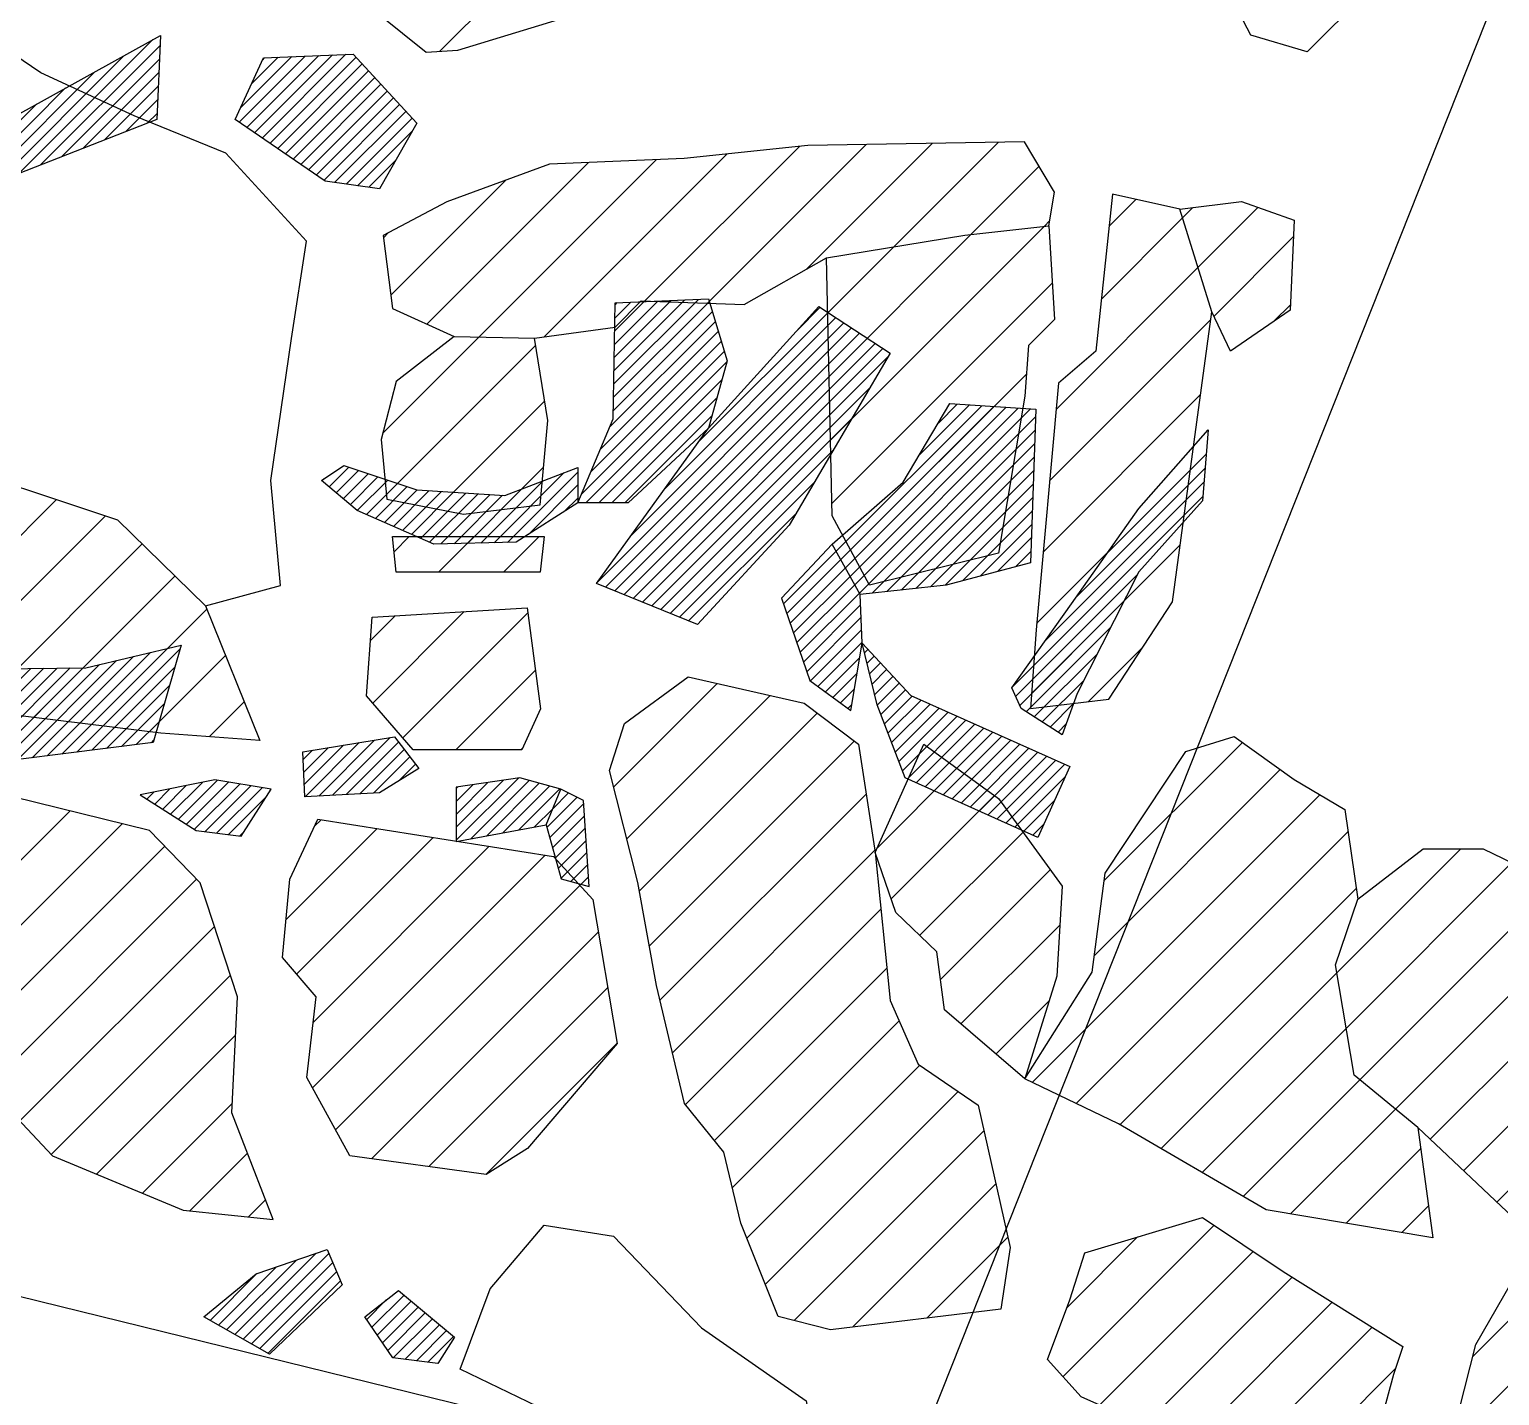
# Model space of a CAD drawing. Header units: metres. Extents: x -8.54 to -4.9, y -14.63 to -11.99.
# Drawn here: x -7.5676 to -7.1674, y -13.7438 to -13.3719 of the extents above; entities that cross this region are included whole.
import ezdxf

# ---------------------------------------------------------------- set-up
doc = ezdxf.new("R2010")
doc.units = ezdxf.units.M
doc.header["$LTSCALE"] = 25
doc.header["$MEASUREMENT"] = 0
doc.linetypes.add('STRICHPUNKTX2', pattern=[2, 1, -0.5, 0, -0.5])
doc.layers.get('0').update_dxf_attribs({"linetype": 'CONTINUOUS'})
for name, color, linetype in [('FEUER', 1, 'CONTINUOUS'), ('GRABUNGSGRENZE', 3, 'STRICHPUNKTX2'), ('KNOCHEN', 2, 'CONTINUOUS'), ('KNOCHENSCHRAFF', 2, 'CONTINUOUS'), ('STEINE', 4, 'CONTINUOUS'), ('STEINESCHRAFF', 4, 'CONTINUOUS'), ('TPROFIL', 3, 'CONTINUOUS')]:
    doc.layers.add(name, color=color, linetype=linetype)

# ---------------------------------------------------------------- blocks, each defined once
blk = doc.blocks.new('*X12')
at = {"color": 0}
for p, q in [((-757.035, -1341.105), (-753.397, -1337.467)), ((-757.614, -1341.331), (-754.19, -1337.906)), ((-756.455, -1340.879), (-753.203, -1337.627)), ((-751.049, -1339.716), (-749.249, -1337.916)), ((-750.84, -1339.86), (-748.88, -1337.9)), ((-750.63, -1340.004), (-748.511, -1337.885)), ((-750.421, -1340.148), (-748.142, -1337.869)), ((-755.875, -1340.652), (-753.22, -1337.997)), ((-751.006, -1339.319), (-749.618, -1337.931)), ((-750.712, -1338.671), (-749.987, -1337.947)), ((-750.418, -1338.024), (-750.356, -1337.962)), ((-750.211, -1340.292), (-747.867, -1337.948)), ((-750.001, -1340.436), (-747.698, -1338.132)), ((-749.792, -1340.58), (-747.528, -1338.316)), ((-758.194, -1341.557), (-754.982, -1338.345)), ((-755.295, -1340.426), (-753.236, -1338.367)), ((-749.582, -1340.724), (-747.359, -1338.5)), ((-749.373, -1340.868), (-747.189, -1338.684)), ((-758.774, -1341.783), (-755.774, -1338.784)), ((-754.715, -1340.2), (-753.252, -1338.737)), ((-754.136, -1339.974), (-753.269, -1339.107)), ((-749.163, -1341.012), (-747.02, -1338.868)), ((-748.954, -1341.156), (-746.851, -1339.053)), ((-759.357, -1342.013), (-756.567, -1339.223)), ((-753.556, -1339.747), (-753.285, -1339.476)), ((-748.744, -1341.3), (-746.681, -1339.237)), ((-748.45, -1341.359), (-746.512, -1339.421)), ((-748.139, -1341.402), (-746.343, -1339.605)), ((-747.828, -1341.445), (-746.33, -1339.947)), ((-747.518, -1341.487), (-746.801, -1340.771)), ((-748.603, -1349.643), (-748.066, -1349.107)), ((-748.795, -1349.482), (-748.731, -1349.418)), ((-748.411, -1349.805), (-747.801, -1349.195)), ((-748.219, -1349.967), (-747.535, -1349.283)), ((-748.027, -1350.128), (-747.27, -1349.371)), ((-747.833, -1350.288), (-747.005, -1349.46)), ((-744.473, -1351.171), (-742.777, -1349.475)), ((-744.111, -1351.162), (-742.203, -1349.254)), ((-743.749, -1351.154), (-741.833, -1349.238)), ((-747.587, -1350.396), (-746.74, -1349.548)), ((-747.341, -1350.504), (-746.474, -1349.636)), ((-747.096, -1350.611), (-746.208, -1349.724)), ((-746.85, -1350.719), (-745.876, -1349.745)), ((-746.604, -1350.827), (-745.544, -1349.766)), ((-746.358, -1350.935), (-745.211, -1349.787)), ((-746.113, -1351.043), (-744.879, -1349.809)), ((-745.867, -1351.15), (-744.546, -1349.83)), ((-745.559, -1351.196), (-744.214, -1349.851)), ((-745.197, -1351.188), (-743.881, -1349.872)), ((-744.835, -1351.179), (-743.352, -1349.696)), ((-743.176, -1350.934), (-741.833, -1349.591)), ((-742.202, -1350.314), (-741.833, -1349.945)), ((-756.682, -1357.016), (-753.924, -1354.258)), ((-756.278, -1356.965), (-753.462, -1354.149)), ((-755.873, -1356.914), (-752.999, -1354.04)), ((-755.468, -1356.863), (-752.654, -1354.048)), ((-759.496, -1357.355), (-756.723, -1354.582)), ((-759.11, -1357.323), (-756.365, -1354.577)), ((-758.706, -1357.272), (-756.007, -1354.573)), ((-758.301, -1357.22), (-755.649, -1354.569)), ((-757.896, -1357.169), (-755.292, -1354.565)), ((-757.492, -1357.118), (-754.849, -1354.476)), ((-757.087, -1357.067), (-754.387, -1354.367)), ((-755.064, -1356.811), (-752.797, -1354.545)), ((-754.659, -1356.76), (-752.94, -1355.041)), ((-754.254, -1356.709), (-753.083, -1355.538)), ((-753.849, -1356.658), (-753.226, -1356.035)), ((-753.445, -1356.607), (-753.369, -1356.531)), ((-749.278, -1357.744), (-748.206, -1356.672)), ((-749.256, -1358.075), (-747.784, -1356.603)), ((-748.883, -1358.056), (-747.361, -1356.533)), ((-748.511, -1358.037), (-746.938, -1356.464)), ((-748.139, -1358.018), (-746.71, -1356.59)), ((-749.307, -1357.065), (-749.052, -1356.81)), ((-749.292, -1357.404), (-748.629, -1356.741)), ((-747.767, -1358), (-746.557, -1356.79)), ((-747.394, -1357.981), (-746.404, -1356.99)), ((-746.715, -1357.655), (-746.25, -1357.191)), ((-753.347, -1358.277), (-752.933, -1357.863)), ((-753.131, -1358.414), (-752.491, -1357.774)), ((-752.914, -1358.551), (-752.049, -1357.686)), ((-752.698, -1358.688), (-751.639, -1357.629)), ((-752.481, -1358.825), (-751.336, -1357.68)), ((-752.265, -1358.962), (-751.032, -1357.73)), ((-751.972, -1359.023), (-750.729, -1357.78)), ((-751.658, -1359.062), (-750.426, -1357.831)), ((-753.564, -1358.14), (-753.375, -1357.951)), ((-751.343, -1359.101), (-750.3, -1358.059)), ((-751.029, -1359.141), (-750.928, -1359.04))]:
    blk.add_line(p, q, dxfattribs=at)
blk = doc.blocks.new('*X20')
at = {"color": 0}
for p, q in [((-740.857, -1347.201), (-738.25, -1344.594)), ((-740.851, -1346.842), (-738.549, -1344.539)), ((-740.846, -1346.483), (-738.917, -1344.554)), ((-740.84, -1346.123), (-739.285, -1344.569)), ((-740.834, -1345.764), (-739.654, -1344.584)), ((-740.828, -1345.405), (-740.022, -1344.599)), ((-740.823, -1345.046), (-740.391, -1344.613)), ((-740.817, -1344.686), (-740.759, -1344.628)), ((-740.863, -1347.56), (-738.168, -1344.866)), ((-739.47, -1349.703), (-734.803, -1345.036)), ((-738.55, -1348.429), (-735.016, -1344.895)), ((-735.868, -1345.394), (-735.229, -1344.755)), ((-741.31, -1352.251), (-734.376, -1345.316)), ((-741.219, -1348.624), (-738.003, -1345.408)), ((-741.075, -1352.369), (-734.163, -1345.456)), ((-740.961, -1348.012), (-738.086, -1345.137)), ((-740.39, -1350.977), (-734.589, -1345.176)), ((-741.477, -1349.235), (-737.921, -1345.679)), ((-740.824, -1352.471), (-733.949, -1345.597)), ((-740.573, -1352.574), (-733.736, -1345.737)), ((-740.321, -1352.676), (-733.523, -1345.877)), ((-741.735, -1349.847), (-737.839, -1345.951)), ((-741.614, -1350.079), (-737.768, -1346.233)), ((-740.07, -1352.778), (-733.382, -1346.09)), ((-741.26, -1350.079), (-737.903, -1346.722)), ((-739.819, -1352.88), (-733.884, -1346.945)), ((-740.906, -1350.079), (-738.039, -1347.212)), ((-740.553, -1350.079), (-738.175, -1347.701)), ((-739.568, -1352.983), (-734.385, -1347.801)), ((-739.316, -1353.085), (-734.887, -1348.656)), ((-728.249, -1352.624), (-724.757, -1349.132)), ((-727.402, -1351.424), (-724.727, -1348.748)), ((-739.065, -1353.187), (-735.389, -1349.511)), ((-729.114, -1353.843), (-724.787, -1349.516)), ((-729.982, -1355.064), (-724.817, -1349.9)), ((-738.814, -1353.29), (-735.89, -1350.366)), ((-729.913, -1355.349), (-726.594, -1352.03)), ((-729.802, -1355.592), (-726.958, -1352.747)), ((-729.623, -1355.766), (-727.322, -1353.465)), ((-729.407, -1355.903), (-727.686, -1354.182)), ((-729.191, -1356.041), (-728.05, -1354.9)), ((-728.974, -1356.178), (-728.335, -1355.539)), ((-728.758, -1356.316), (-728.537, -1356.094)), ((-751.391, -1372.584), (-749.492, -1370.685)), ((-751.166, -1372.713), (-748.954, -1370.501)), ((-750.941, -1372.841), (-748.604, -1370.504)), ((-751.841, -1372.327), (-750.567, -1371.053)), ((-751.616, -1372.456), (-750.03, -1370.869)), ((-750.716, -1372.97), (-748.499, -1370.753)), ((-750.491, -1373.098), (-748.394, -1371.002)), ((-750.265, -1373.227), (-748.29, -1371.251)), ((-747.578, -1372.307), (-747.044, -1371.773)), ((-747.434, -1372.517), (-746.561, -1371.644)), ((-747.291, -1372.727), (-746.368, -1371.804)), ((-747.148, -1372.937), (-746.176, -1371.965)), ((-747.004, -1373.147), (-745.983, -1372.126)), ((-746.854, -1373.351), (-745.79, -1372.286)), ((-746.54, -1373.39), (-745.597, -1372.447)), ((-746.226, -1373.429), (-745.404, -1372.608)), ((-745.911, -1373.468), (-745.211, -1372.768))]:
    blk.add_line(p, q, dxfattribs=at)
blk = doc.blocks.new('*X21')
at = {"color": 0}
for p, q in [((-734.798, -1351.395), (-730.836, -1347.433)), ((-734.672, -1351.622), (-730.504, -1347.455)), ((-734.545, -1351.849), (-730.172, -1347.477)), ((-734.419, -1352.077), (-729.84, -1347.498)), ((-734.293, -1352.304), (-729.508, -1347.52)), ((-732.535, -1348.778), (-731.168, -1347.412)), ((-732.016, -1347.906), (-731.5, -1347.39)), ((-734.166, -1352.531), (-729.366, -1347.731)), ((-733.818, -1352.536), (-729.38, -1348.098)), ((-733.421, -1352.493), (-729.393, -1348.465)), ((-733.024, -1352.449), (-729.406, -1348.832)), ((-732.627, -1352.406), (-729.42, -1349.199)), ((-732.23, -1352.363), (-729.433, -1349.566)), ((-731.833, -1352.32), (-729.446, -1349.933)), ((-731.358, -1352.198), (-729.46, -1350.299)), ((-730.876, -1352.069), (-729.473, -1350.666)), ((-730.393, -1351.94), (-729.486, -1351.033)), ((-736.23, -1352.827), (-734.798, -1351.395)), ((-729.911, -1351.811), (-729.5, -1351.4)), ((-736.14, -1353.091), (-734.672, -1351.622)), ((-736.05, -1353.354), (-734.545, -1351.849)), ((-735.96, -1353.618), (-734.419, -1352.077)), ((-735.87, -1353.881), (-734.293, -1352.304)), ((-735.78, -1354.145), (-734.166, -1352.531)), ((-735.69, -1354.409), (-734.133, -1352.851)), ((-735.6, -1354.672), (-734.12, -1353.192)), ((-735.501, -1354.926), (-734.107, -1353.532)), ((-735.296, -1355.075), (-734.093, -1353.872)), ((-735.091, -1355.224), (-734.158, -1354.291)), ((-734.028, -1354.161), (-733.934, -1354.066)), ((-733.959, -1354.445), (-733.763, -1354.25)), ((-734.887, -1355.373), (-734.229, -1354.715)), ((-733.89, -1354.73), (-733.593, -1354.433)), ((-733.821, -1355.014), (-733.423, -1354.616)), ((-734.682, -1355.522), (-734.299, -1355.139)), ((-733.752, -1355.299), (-733.252, -1354.799)), ((-733.682, -1355.582), (-733.082, -1354.983)), ((-733.584, -1355.838), (-732.912, -1355.166)), ((-733.485, -1356.093), (-732.73, -1355.338)), ((-733.387, -1356.348), (-732.486, -1355.447)), ((-734.477, -1355.67), (-734.37, -1355.563)), ((-733.289, -1356.603), (-732.241, -1355.556)), ((-733.191, -1356.859), (-731.997, -1355.665)), ((-733.092, -1357.114), (-731.753, -1355.774)), ((-732.994, -1357.369), (-731.508, -1355.883)), ((-732.859, -1357.588), (-731.264, -1355.993)), ((-732.616, -1357.698), (-731.019, -1356.102)), ((-732.372, -1357.808), (-730.775, -1356.211)), ((-732.128, -1357.918), (-730.531, -1356.32)), ((-731.884, -1358.027), (-730.286, -1356.429)), ((-731.641, -1358.137), (-730.042, -1356.538)), ((-731.397, -1358.247), (-729.797, -1356.648)), ((-731.153, -1358.357), (-729.553, -1356.757)), ((-730.909, -1358.467), (-729.309, -1356.866)), ((-730.666, -1358.576), (-729.064, -1356.975)), ((-730.422, -1358.686), (-728.82, -1357.084)), ((-730.178, -1358.796), (-728.575, -1357.193)), ((-729.934, -1358.906), (-728.567, -1357.538)), ((-745.14, -1359.262), (-743.448, -1357.57)), ((-745.14, -1358.908), (-743.862, -1357.631)), ((-745.14, -1358.555), (-744.277, -1357.692)), ((-745.14, -1358.202), (-744.692, -1357.753)), ((-745.14, -1357.848), (-745.106, -1357.814)), ((-744.746, -1359.222), (-743.157, -1357.633)), ((-744.311, -1359.14), (-742.879, -1357.708)), ((-743.876, -1359.058), (-742.601, -1357.784)), ((-743.44, -1358.977), (-742.323, -1357.86)), ((-742.674, -1358.917), (-741.847, -1358.09)), ((-742.597, -1359.194), (-741.672, -1358.269)), ((-742.514, -1358.404), (-742.082, -1357.972)), ((-729.69, -1359.015), (-728.852, -1358.177)), ((-743.005, -1358.895), (-742.514, -1358.404)), ((-742.521, -1359.471), (-741.65, -1358.6)), ((-742.444, -1359.748), (-741.628, -1358.932)), ((-729.447, -1359.125), (-729.138, -1358.817)), ((-742.368, -1360.025), (-741.606, -1359.264)), ((-742.291, -1360.302), (-741.585, -1359.596)), ((-742.02, -1360.385), (-741.563, -1359.928)), ((-741.741, -1360.459), (-741.541, -1360.26))]:
    blk.add_line(p, q, dxfattribs=at)
blk = doc.blocks.new('*X31')
at = {"color": 0}
for p, q in [((-745.585, -1337.787), (-741.354, -1333.556)), ((-738.3, -1344.644), (-733.98, -1340.324)), ((-735.601, -1343.713), (-732.181, -1340.292)), ((-733.229, -1343.109), (-730.381, -1340.261)), ((-742.755, -1345.564), (-737.778, -1340.587)), ((-740.007, -1344.583), (-735.8, -1340.376)), ((-745.938, -1345.211), (-741.546, -1340.819)), ((-744.523, -1345.564), (-739.701, -1340.742)), ((-731.129, -1342.776), (-729.27, -1340.917)), ((-746.921, -1344.427), (-743.792, -1341.297)), ((-727.367, -1342.55), (-726.633, -1341.815)), ((-727.578, -1344.529), (-725.367, -1342.317)), ((-725.367, -1342.317), (-725.086, -1342.037)), ((-724.949, -1343.667), (-723.316, -1342.034)), ((-747.123, -1342.86), (-746.985, -1342.722)), ((-734.954, -1348.369), (-729.139, -1342.554)), ((-729.139, -1342.554), (-728.98, -1342.395)), ((-735.03, -1344.91), (-733.229, -1343.109)), ((-734.992, -1346.639), (-731.129, -1342.776)), ((-724.516, -1345.002), (-722.353, -1342.839)), ((-728.813, -1347.532), (-724.949, -1343.667)), ((-734.916, -1350.098), (-728.911, -1344.093)), ((-722.882, -1345.136), (-722.429, -1344.683)), ((-728.989, -1349.475), (-724.602, -1345.088)), ((-747.135, -1348.176), (-744.523, -1345.564)), ((-747.039, -1349.847), (-742.976, -1345.784)), ((-734.408, -1351.358), (-729.62, -1346.571)), ((-729.165, -1351.419), (-724.879, -1347.132)), ((-745.667, -1350.243), (-742.733, -1347.309)), ((-733.503, -1352.222), (-729.906, -1348.625)), ((-743.916, -1350.26), (-742.76, -1349.104)), ((-729.342, -1353.363), (-725.155, -1349.177)), ((-761.369, -1355.338), (-756.018, -1349.988)), ((-759.795, -1355.532), (-754.692, -1350.43)), ((-746.83, -1351.406), (-746.421, -1350.997)), ((-745.62, -1351.964), (-744.652, -1350.996)), ((-743.852, -1351.963), (-742.884, -1350.996)), ((-731.156, -1351.643), (-730.259, -1350.745)), ((-758.22, -1355.726), (-753.69, -1351.195)), ((-729.481, -1355.27), (-725.431, -1351.22)), ((-756.646, -1355.919), (-752.796, -1352.069)), ((-755.072, -1356.113), (-751.929, -1352.97)), ((-747.413, -1355.525), (-744.923, -1353.035)), ((-746.594, -1356.474), (-743.189, -1353.068)), ((-747.478, -1353.822), (-746.804, -1353.149)), ((-753.498, -1356.307), (-751.421, -1354.23)), ((-727.93, -1355.488), (-726.443, -1354)), ((-745.154, -1356.801), (-742.986, -1354.633)), ((-740.854, -1357.804), (-738.04, -1354.991)), ((-751.868, -1356.444), (-750.913, -1355.49)), ((-740.5, -1359.218), (-736.598, -1355.316)), ((-740.158, -1360.645), (-735.311, -1355.797)), ((-739.886, -1362.14), (-734.306, -1356.56)), ((-743.385, -1356.8), (-743.336, -1356.751)), ((-733.674, -1359.464), (-731.509, -1357.298)), ((-739.595, -1363.616), (-733.982, -1358.004)), ((-733.301, -1360.858), (-730.484, -1358.041)), ((-760.06, -1362.869), (-755.652, -1358.461)), ((-748.997, -1358.876), (-748.82, -1358.7)), ((-759.327, -1363.904), (-754.234, -1358.81)), ((-749.776, -1361.423), (-747.294, -1358.942)), ((-732.523, -1361.848), (-729.711, -1359.036)), ((-758.676, -1365.02), (-753.077, -1359.421)), ((-749.488, -1362.904), (-745.768, -1359.183)), ((-749.038, -1364.221), (-744.242, -1359.425)), ((-739.254, -1365.044), (-733.744, -1359.534)), ((-749.052, -1366.003), (-742.716, -1359.667)), ((-757.882, -1365.994), (-752.209, -1360.321)), ((-731.956, -1363.049), (-728.969, -1360.062)), ((-748.426, -1367.145), (-741.772, -1360.49)), ((-738.899, -1366.456), (-733.578, -1361.135)), ((-757.026, -1366.905), (-751.725, -1361.605)), ((-747.446, -1367.932), (-741.272, -1361.759)), ((-731.4, -1364.26), (-728.708, -1361.569)), ((-738.108, -1367.433), (-733.415, -1362.74)), ((-756.169, -1367.817), (-751.289, -1362.936)), ((-745.89, -1368.144), (-741.017, -1363.271)), ((-730.449, -1365.078), (-729.002, -1363.631)), ((-737.625, -1368.718), (-733.081, -1364.174)), ((-754.935, -1368.35), (-751.145, -1364.561)), ((-744.335, -1368.357), (-740.761, -1364.783)), ((-737.232, -1370.093), (-732.519, -1365.38)), ((-736.727, -1371.355), (-731.472, -1366.1)), ((-753.685, -1368.867), (-751.235, -1366.418)), ((-735.939, -1372.335), (-730.775, -1367.171)), ((-752.396, -1369.347), (-750.825, -1367.775)), ((-734.344, -1372.508), (-730.451, -1368.615)), ((-750.795, -1369.513), (-750.332, -1369.05)), ((-732.333, -1372.264), (-730.128, -1370.06)), ((-730.321, -1372.021), (-730.319, -1372.018))]:
    blk.add_line(p, q, dxfattribs=at)
blk = doc.blocks.new('*X32')
at = {"color": 0}
for p, q in [((-727.498, -1360.359), (-723.737, -1356.598)), ((-727.766, -1362.395), (-722.708, -1357.337)), ((-729.458, -1365.854), (-721.628, -1358.024)), ((-728.263, -1366.427), (-720.866, -1359.03)), ((-721.17, -1362.87), (-717.792, -1359.491)), ((-720.914, -1364.381), (-716.401, -1359.869)), ((-720.544, -1365.779), (-714.768, -1360.003)), ((-719.575, -1366.577), (-712.975, -1359.978)), ((-727.071, -1367.003), (-720.641, -1360.572)), ((-718.627, -1367.398), (-712.432, -1361.203)), ((-717.718, -1368.256), (-711.889, -1362.427)), ((-725.954, -1367.653), (-721.17, -1362.87)), ((-716.809, -1369.115), (-711.346, -1363.652)), ((-724.836, -1368.303), (-720.914, -1364.381)), ((-723.719, -1368.954), (-720.544, -1365.779)), ((-722.428, -1369.431), (-719.575, -1366.577)), ((-720.915, -1369.685), (-718.887, -1367.658)), ((-719.402, -1369.94), (-718.676, -1369.214)), ((-728.626, -1373.861), (-724.503, -1369.738)), ((-728.517, -1371.985), (-726.591, -1370.058)), ((-717.469, -1373.31), (-714.173, -1370.015)), ((-727.631, -1374.634), (-723.447, -1370.45)), ((-718.068, -1375.677), (-713.048, -1370.657)), ((-726.407, -1375.178), (-722.384, -1371.154)), ((-725.414, -1375.952), (-721.296, -1371.834)), ((-724.377, -1376.683), (-720.207, -1372.513)), ((-722.857, -1376.931), (-719.576, -1373.65))]:
    blk.add_line(p, q, dxfattribs=at)
blk = doc.blocks.new('*X37')
at = {"color": 0}
blk.add_line((-722.5, -1337.5), (-722.5, -1337.5), dxfattribs=at)

msp = doc.modelspace()

# ---------------------------------------------------------------- linework, layer by layer
at = {"layer": 'GRABUNGSGRENZE', "flags": 128}
msp.add_lwpolyline([(-8.50538, -13.56273), (-8.35008, -13.5805), (-8.01911, -13.60637), (-7.3322, -13.7752), (-7.14124, -13.82402), (-7.00733, -13.85402), (-6.00464, -14.30076), (-4.99793, -14.62174), (-4.90118, -14.62527), (-5.00331, -11.99038)], dxfattribs=at)
at = {"layer": 'KNOCHEN'}
for points in [[(-7.677, -13.44282), (-7.61795, -13.41531), (-7.58435, -13.40257), (-7.53191, -13.37353), (-7.53292, -13.39645), (-7.593, -13.41989), (-7.67242, -13.45351), (-7.677, -13.44282)], [(-7.51154, -13.39644), (-7.50391, -13.37963), (-7.47947, -13.37861), (-7.46215, -13.39744), (-7.47233, -13.41527), (-7.48709, -13.41323), (-7.51154, -13.39644)], [(-7.41833, -13.50079), (-7.40866, -13.47787), (-7.40816, -13.44631), (-7.3827, -13.44528), (-7.37761, -13.46208), (-7.38269, -13.48041), (-7.40458, -13.50079), (-7.41833, -13.50079)], [(-7.41323, -13.52268), (-7.38269, -13.48041), (-7.35266, -13.44731), (-7.33331, -13.46003), (-7.36079, -13.50688), (-7.38573, -13.53388), (-7.41323, -13.52268)], [(-7.34908, -13.51197), (-7.32974, -13.49516), (-7.31701, -13.47377), (-7.29359, -13.47529), (-7.29511, -13.51705), (-7.31802, -13.52316), (-7.34144, -13.52572), (-7.34908, -13.51197)], [(-7.30019, -13.55116), (-7.2839, -13.52824), (-7.26558, -13.50227), (-7.24675, -13.48088), (-7.24827, -13.50023), (-7.26557, -13.51958), (-7.28237, -13.55268), (-7.28644, -13.56389), (-7.29764, -13.55676), (-7.30019, -13.55116)], [(-7.48198, -13.49063), (-7.46212, -13.49724), (-7.43819, -13.49876), (-7.41833, -13.49112), (-7.41833, -13.50079), (-7.43513, -13.51149), (-7.45753, -13.512), (-7.47841, -13.50284), (-7.48809, -13.4947), (-7.48198, -13.49063)], [(-7.34908, -13.51197), (-7.36282, -13.52674), (-7.35518, -13.54914), (-7.34397, -13.55728), (-7.34092, -13.53895), (-7.34144, -13.52572)], [(-7.34092, -13.53895), (-7.32768, -13.55321), (-7.2844, -13.57254), (-7.29305, -13.59189), (-7.3292, -13.57561), (-7.33685, -13.55575), (-7.34092, -13.53895)], [(-7.69785, -13.54161), (-7.63929, -13.54668), (-7.55223, -13.54564), (-7.52626, -13.53952), (-7.53389, -13.566), (-7.59448, -13.57365), (-7.63521, -13.56501), (-7.66576, -13.57164), (-7.70039, -13.56859), (-7.69785, -13.54161)], [(-7.49316, -13.56853), (-7.46821, -13.56445), (-7.46159, -13.5731), (-7.47228, -13.57973), (-7.49264, -13.58075), (-7.49316, -13.56853)], [(-7.53745, -13.58026), (-7.52217, -13.58993), (-7.50995, -13.59145), (-7.50181, -13.57872), (-7.51708, -13.57618), (-7.53745, -13.58026)], [(-7.4514, -13.59296), (-7.42696, -13.58837), (-7.42289, -13.57869), (-7.43409, -13.57564), (-7.4514, -13.57819), (-7.4514, -13.59296)], [(-7.42696, -13.58837), (-7.42288, -13.60313), (-7.41524, -13.60517), (-7.41678, -13.58175), (-7.42289, -13.57869)], [(-7.52009, -13.72231), (-7.50584, -13.71059), (-7.4865, -13.70397), (-7.48242, -13.71364), (-7.50227, -13.73249), (-7.52009, -13.72231)], [(-7.47631, -13.72229), (-7.46714, -13.71516), (-7.45186, -13.72789), (-7.45644, -13.73502), (-7.46867, -13.73349), (-7.47631, -13.72229)]]:
    msp.add_lwpolyline(points, dxfattribs=at)
at = {"layer": 'STEINE'}
for points in [[(-7.45095, -13.37758), (-7.41939, -13.3679), (-7.39393, -13.35873), (-7.39597, -13.34447), (-7.42806, -13.32819), (-7.44842, -13.32463), (-7.47847, -13.3114), (-7.50698, -13.30326), (-7.52328, -13.29155), (-7.54976, -13.28902), (-7.56045, -13.29106), (-7.5579, -13.31499), (-7.54058, -13.33535), (-7.50239, -13.34603), (-7.47845, -13.36282), (-7.45961, -13.37809), (-7.45095, -13.37758)], [(-7.24425, -13.31693), (-7.22235, -13.33678), (-7.20401, -13.36223), (-7.21979, -13.37802), (-7.23507, -13.37344), (-7.25799, -13.32966), (-7.24425, -13.31693)], [(-7.51964, -13.52882), (-7.49928, -13.52322), (-7.50183, -13.49471), (-7.49624, -13.45601), (-7.49218, -13.42953), (-7.51408, -13.40561), (-7.53903, -13.39543), (-7.5645, -13.38373), (-7.58181, -13.37202), (-7.59606, -13.38119), (-7.60216, -13.41072), (-7.59859, -13.44433), (-7.60317, -13.46979), (-7.59552, -13.48811)], [(-7.29004, -13.42539), (-7.28852, -13.41623), (-7.29667, -13.40248), (-7.35573, -13.40352), (-7.38934, -13.40709), (-7.42599, -13.40863), (-7.454, -13.41882), (-7.4713, -13.428), (-7.46875, -13.44785), (-7.45195, -13.45548), (-7.43005, -13.45599), (-7.40816, -13.45292), (-7.40103, -13.44579), (-7.37303, -13.4468), (-7.35063, -13.43407)], [(-7.29509, -13.55676), (-7.27371, -13.55421), (-7.25641, -13.52773), (-7.2498, -13.47884), (-7.24574, -13.4488), (-7.2544, -13.4208), (-7.27273, -13.41673), (-7.2773, -13.4595), (-7.28748, -13.46816), (-7.29357, -13.53537), (-7.29509, -13.55676)], [(-7.2544, -13.4208), (-7.2376, -13.41876), (-7.22334, -13.42385), (-7.22435, -13.44829), (-7.24064, -13.45949), (-7.24574, -13.4488)], [(-7.35063, -13.43407), (-7.31295, -13.42795), (-7.29004, -13.42539), (-7.28851, -13.45085), (-7.29563, -13.45798), (-7.29665, -13.47173), (-7.30376, -13.5145), (-7.33889, -13.52317), (-7.34908, -13.50433), (-7.35063, -13.43407)], [(-7.45195, -13.45548), (-7.46773, -13.46771), (-7.4718, -13.48349), (-7.47026, -13.49979), (-7.44939, -13.50385), (-7.42851, -13.5013)], [(-7.42851, -13.5013), (-7.42648, -13.47839), (-7.43005, -13.45599)], [(-7.65151, -13.54312), (-7.6836, -13.51767), (-7.69837, -13.48967), (-7.64542, -13.49475), (-7.59552, -13.48811), (-7.54358, -13.50541), (-7.51964, -13.52882), (-7.50487, -13.56548), (-7.53185, -13.56345), (-7.64744, -13.54923), (-7.65151, -13.54312)], [(-7.42749, -13.50996), (-7.42851, -13.51963), (-7.46771, -13.51964), (-7.46873, -13.50997), (-7.42749, -13.50996)], [(-7.47433, -13.53187), (-7.43207, -13.52931), (-7.4285, -13.5568), (-7.43358, -13.568), (-7.46311, -13.56801), (-7.47585, -13.55325), (-7.47433, -13.53187)], [(-7.38827, -13.54813), (-7.3567, -13.55525), (-7.34193, -13.56645), (-7.33734, -13.59598), (-7.33326, -13.6362), (-7.32561, -13.65351), (-7.30932, -13.66471), (-7.30065, -13.7034), (-7.30319, -13.7202), (-7.34952, -13.72582), (-7.36378, -13.72226), (-7.37397, -13.6968), (-7.37856, -13.67746), (-7.38926, -13.66422), (-7.3969, -13.63215), (-7.402, -13.60414), (-7.40965, -13.5736), (-7.40558, -13.56087), (-7.38827, -13.54813)], [(-7.33734, -13.59598), (-7.32411, -13.56644), (-7.30374, -13.5812), (-7.28642, -13.60513), (-7.28794, -13.62957), (-7.29659, -13.65758), (-7.31849, -13.63874), (-7.32053, -13.62296), (-7.33174, -13.61227), (-7.33734, -13.59598)], [(-7.18966, -13.67078), (-7.18558, -13.70082), (-7.2309, -13.6932), (-7.27113, -13.66979), (-7.29659, -13.65758), (-7.27827, -13.62855), (-7.27471, -13.60156), (-7.25283, -13.56846), (-7.23959, -13.56438), (-7.2233, -13.57609), (-7.20955, -13.58423), (-7.20597, -13.60867)], [(-7.50126, -13.69582), (-7.51247, -13.66681), (-7.51096, -13.63524), (-7.52115, -13.60418), (-7.5349, -13.58993), (-7.57207, -13.58078), (-7.6067, -13.5818), (-7.6296, -13.59149), (-7.59548, -13.63526), (-7.58478, -13.65359), (-7.56135, -13.67853), (-7.5257, -13.69329), (-7.50126, -13.69582)], [(-7.41422, -13.60873), (-7.40759, -13.64793), (-7.43202, -13.67646), (-7.44322, -13.68359), (-7.48039, -13.67851), (-7.49211, -13.65713), (-7.48957, -13.63523), (-7.49874, -13.62454), (-7.49671, -13.60316), (-7.48908, -13.58686), (-7.42492, -13.59702), (-7.41422, -13.60873)], [(-7.13011, -13.59897), (-7.11024, -13.64377), (-7.12449, -13.66312), (-7.16216, -13.69674), (-7.18966, -13.67078), (-7.20698, -13.65653), (-7.21208, -13.62649), (-7.20597, -13.60867), (-7.18816, -13.59491), (-7.17186, -13.59491), (-7.15812, -13.60152), (-7.13673, -13.59846), (-7.13011, -13.59897)], [(-7.19626, -13.73799), (-7.20135, -13.75683), (-7.21764, -13.77109), (-7.24564, -13.76652), (-7.26296, -13.75227), (-7.28129, -13.74413), (-7.29046, -13.73395), (-7.28435, -13.71765), (-7.28028, -13.70492), (-7.24821, -13.69524), (-7.22631, -13.71), (-7.19372, -13.73035), (-7.19626, -13.73799)], [(-7.45033, -13.73654), (-7.44219, -13.71465), (-7.42743, -13.69733), (-7.40859, -13.70038), (-7.38466, -13.72532), (-7.35614, -13.74517), (-7.35359, -13.75892), (-7.41876, -13.75181), (-7.45033, -13.73654)], [(-7.13212, -13.70335), (-7.11327, -13.74051), (-7.10766, -13.76546), (-7.09848, -13.80059), (-7.1219, -13.80823), (-7.15041, -13.81028), (-7.18453, -13.7884), (-7.18301, -13.76599), (-7.17386, -13.72984), (-7.15859, -13.70336), (-7.14281, -13.69979), (-7.13212, -13.70335)]]:
    msp.add_lwpolyline(points, dxfattribs=at)
at = {"layer": 'TPROFIL'}
msp.add_lwpolyline([(-7.3322, -13.7752), (-6.62246, -11.98884)], dxfattribs=at)

# ---------------------------------------------------------------- block references
at = {"layer": 'FEUER', "xscale": 0.01, "yscale": 0.01, "zscale": 0.01}
for name in ['*X31', '*X32']:
    msp.add_blockref(name, (0, 0), dxfattribs=at)
at = {"layer": 'KNOCHENSCHRAFF', "xscale": 0.01, "yscale": 0.01, "zscale": 0.01}
for name in ['*X12', '*X20', '*X21']:
    msp.add_blockref(name, (0, 0), dxfattribs=at)
at = {"layer": 'STEINESCHRAFF', "xscale": 0.01, "yscale": 0.01, "zscale": 0.01}
msp.add_blockref('*X37', (0, 0), dxfattribs=at)

doc.saveas('drawing.dxf')
